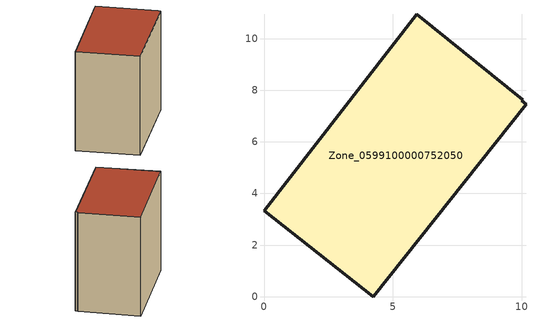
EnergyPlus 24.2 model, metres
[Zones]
Zone_0599100000752050
 floor ground (C_G): 10.17,7.46 4.24,0 0,3.33 5.92,10.95 10.04,7.64 10.01,7.59 z0.48
 wall outside (C_F): 0,3.33 4.24,0 10.17,7.46 10.01,7.59 10.04,7.64 5.92,10.95 0,3.33 z0.48:9.33
 roof outside (C_R): 4.24,0 10.17,7.46 10.01,7.59 10.04,7.64 5.92,10.95 0,3.33 z9.33
[BUILDING]
Pand.0599100000752050: North Axis=0; Terrain=City; Loads Convergence Tolerance Value=0.04; Temperature Convergence Tolerance Value=0.4; Solar Distribution=FullExterior; Maximum Number of Warmup Days=25; Minimum Number of Warmup Days=1
[Site:Location]
Rotterdam.The.Hague.AP_ZH_NLD Design_Conditions: Latitude=51.96; Longitude=4.45; Time Zone=1; Elevation=-4.5
[SITE:GROUNDTEMPERATURE:BUILDINGSURFACE]
18, 18, 18, 18, 18, 18, 18, 18, 18, 18, 18, 18
[MATERIAL] Thermal Absorptance=0.9; Solar Absorptance=0.7; Visible Absorptance=0.7
Name | Roughness | Thickness | Conductivity | Density | Specific Heat
G.TI.2006-2014 | MediumSmooth | 0.15 | 0.06 | 540 | 1210
F.TI.2006-2014 | Rough | 0.3 | 0.12 | 1920 | 840
R.TI.2006-2014 | MediumRough | 0.2 | 0.08 | 1500 | 1000
[CONSTRUCTION]
C_G: G.TI.2006-2014
C_F: F.TI.2006-2014
C_R: R.TI.2006-2014
[ZONE]
Zone_0599100000752050: Type=1; Multiplier=1; Ceiling Height=Autocalculate; Volume=Autocalculate; Floor Area=autocalculate; Part of Total Floor Area=Yes
[ZONEINFILTRATION:DESIGNFLOWRATE]
Infil_Zone_0599100000752050: Zone or ZoneList or Space or SpaceList=Zone_0599100000752050; Schedule=AlwaysOn; Design Flow Rate Calculation Method=Flow/Area; Flow Rate per Floor Area=0.0015; Constant Term Coefficient=1; Temperature Term Coefficient=0; Velocity Term Coefficient=0; Velocity Squared Term Coefficient=0
[HVACTEMPLATE:ZONE:IDEALLOADSAIRSYSTEM]
Zone_0599100000752050: Maximum Heating Supply Air Temperature=50; Minimum Cooling Supply Air Temperature=13; Maximum Heating Supply Air Humidity Ratio=0.0156; Minimum Cooling Supply Air Humidity Ratio=0.0077; Heating Limit=NoLimit; Cooling Limit=NoLimit; Dehumidification Control Type=ConstantSensibleHeatRatio; Cooling Sensible Heat Ratio=0.7; Dehumidification Setpoint=60; Humidification Control Type=None; Humidification Setpoint=30; Outdoor Air Method=None; Outdoor Air Flow Rate per Person=0.00944; Outdoor Air Flow Rate per Zone Floor Area=0; Outdoor Air Flow Rate per Zone=0; Demand Controlled Ventilation Type=None; Outdoor Air Economizer Type=NoEconomizer; Heat Recovery Type=None; Sensible Heat Recovery Effectiveness=0.7; Latent Heat Recovery Effectiveness=0.65
[ZONECONTROL:THERMOSTAT]
ThermostatControl_Zone_0599100000752050: Zone or ZoneList=Zone_0599100000752050; Control Type Schedule=DualSetpointControlType; Control 1=Thermostat_Zone_0599100000752050; Temperature Difference Between Cutout And Setpoint=0
[THERMOSTATSETPOINT:DUALSETPOINT]
Thermostat_Zone_0599100000752050: Heating Setpoint Temperature Schedule=HeatingSetpoint_Zone_0599100000752050; Cooling Setpoint Temperature Schedule=CoolingSetpoint_Zone_0599100000752050
[SCHEDULE:COMPACT]
HeatingSetpoint_Zone_0599100000752050: Through: 12/31, For: AllDays, Until: 24:00, 21
CoolingSetpoint_Zone_0599100000752050: Through: 12/31, For: AllDays, Until: 24:00, 24
DualSetpointControlType: Through: 12/31, For: AllDays, Until: 24:00, 4
AlwaysOn: Through: 12/31, For: AllDays, Until: 24:00, 1
